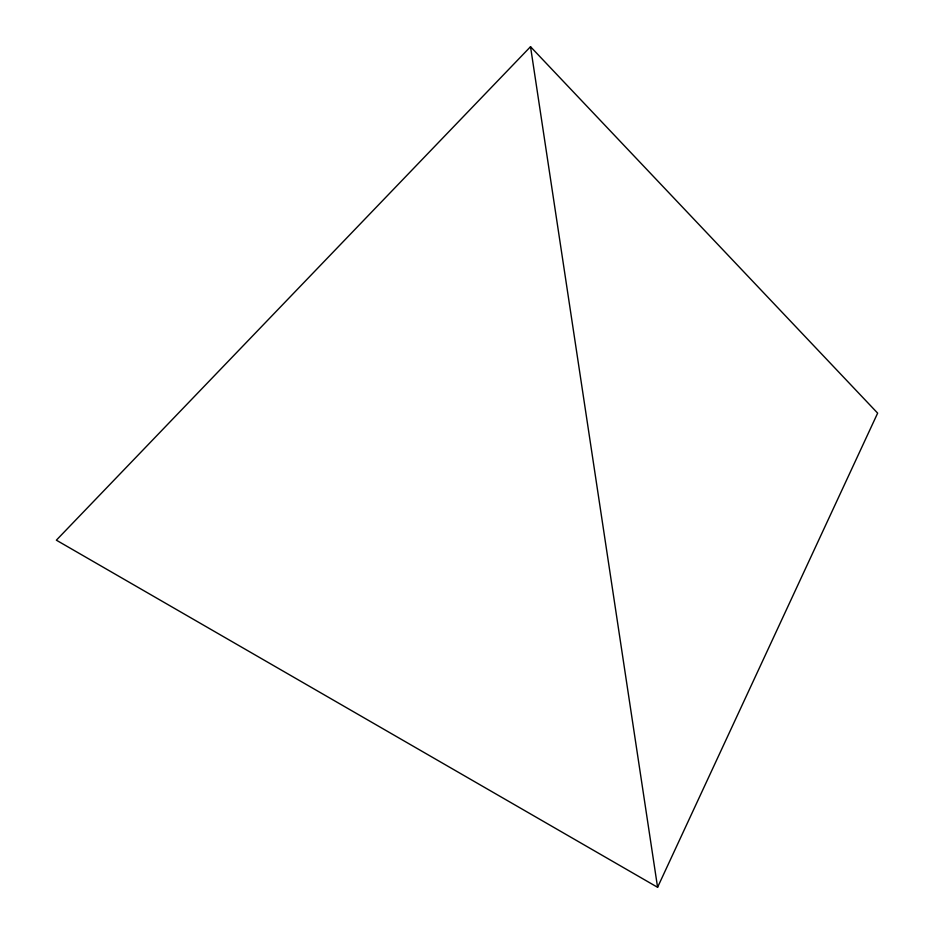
<?xml version="1.0" encoding="UTF-8"?>
<svg xmlns="http://www.w3.org/2000/svg" width="934" height="934" viewBox="0 0 934 934"><rect width="100%" height="100%" fill="white"/><g stroke="black" fill="none" stroke-linecap="round" stroke-linejoin="round"><path stroke-width="1.4" d="M657.583 887.3L877.645 413.132L530.524 46.7L56.355 540.179L657.583 887.3L530.524 46.7"/></g></svg>
